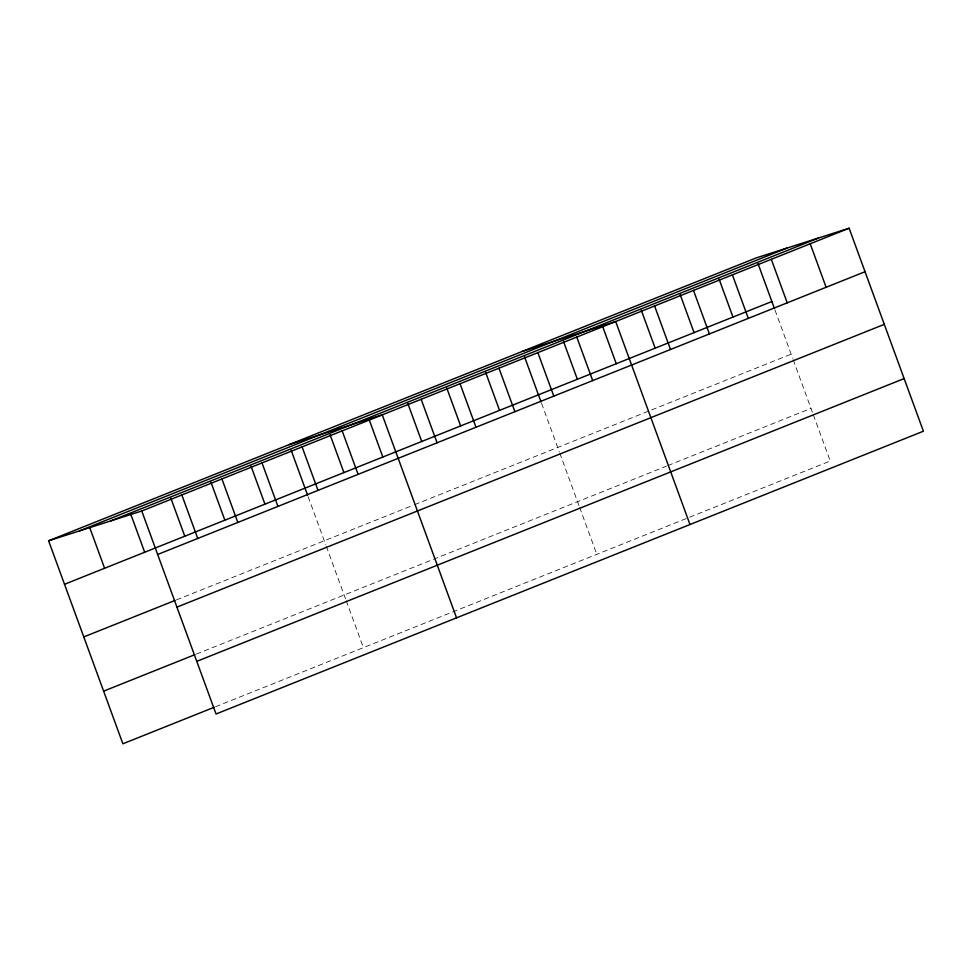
<?xml version="1.0" encoding="UTF-8"?>
<svg xmlns="http://www.w3.org/2000/svg" width="972" height="972" viewBox="0 0 972 972"><rect width="100%" height="100%" fill="white"/><g stroke="black" fill="none" stroke-linecap="round" stroke-linejoin="round"><path stroke-width="0.73" stroke-dasharray="4.86 3.65" d="M176.394 599.894L413.209 505.233M414.594 504.675L791.135 354.148M196.235 654.132L666.476 466.147M667.873 465.588L810.988 408.374M215.492 706.766L830.246 461.007L813.066 414.072M775 310.056L792.666 358.316M793.176 359.713L812.543 412.65M541.574 403.368L559.24 451.64M559.75 453.025L579.118 505.962M579.64 507.384L596.82 554.332M308.148 496.68L325.814 544.952M326.325 546.337L345.692 599.274M346.214 600.696L363.394 647.644"/><path stroke-width="1.46" d="M48.6 540.784L755.961 258.005L849.115 228.213L923.4 431.216L216.039 713.995L141.754 510.993L48.6 540.784L122.885 743.787L214.107 707.312M79.34 530.943L786.7 248.176M111.015 520.822L818.375 238.055M141.754 510.993L849.115 228.213M64.517 584.281L771.877 301.514M157.671 554.49L865.031 271.723M83.786 636.915L175.009 600.453M176.94 607.123L884.289 324.356M103.627 691.153L194.85 654.678M196.781 661.361L904.142 378.582M522.535 351.329L615.689 321.538L689.974 524.54M289.097 444.641L382.251 414.85L456.548 617.852M810.211 243.765L826.127 287.275M771.306 259.317L787.223 302.827M758.014 263.619L774.477 308.634M732.402 274.869L748.318 318.379M719.11 279.171L732.973 317.066M693.498 290.421L709.414 333.931M680.206 294.723L694.069 332.618M654.593 305.973L670.51 349.483M641.301 310.275L655.164 348.17M602.397 325.839L616.26 363.722M576.785 337.09L592.701 380.587M563.493 341.391L577.356 379.274M537.868 352.642L553.797 396.139M524.588 356.943L541.052 401.946M498.964 368.194L514.893 411.691M485.684 372.495L499.547 410.378M460.06 383.746L475.988 427.243M446.78 388.047L460.643 425.93M421.155 399.298L437.084 442.795M407.875 403.599L421.739 441.482M368.971 419.151L382.834 457.034M342.168 430.863L358.097 474.372M330.055 434.703L343.93 472.586M302.085 446.889L318.014 490.398M291.15 450.255L307.626 495.258M262.003 462.915L277.931 506.424M251.068 466.281L264.943 504.164M221.92 478.941L237.836 522.45M210.985 482.294L224.86 520.19M181.837 494.967L197.753 538.464M170.902 498.32L184.777 536.216M130.819 514.346L144.682 552.242M89.716 527.565L104.599 568.268"/></g></svg>
